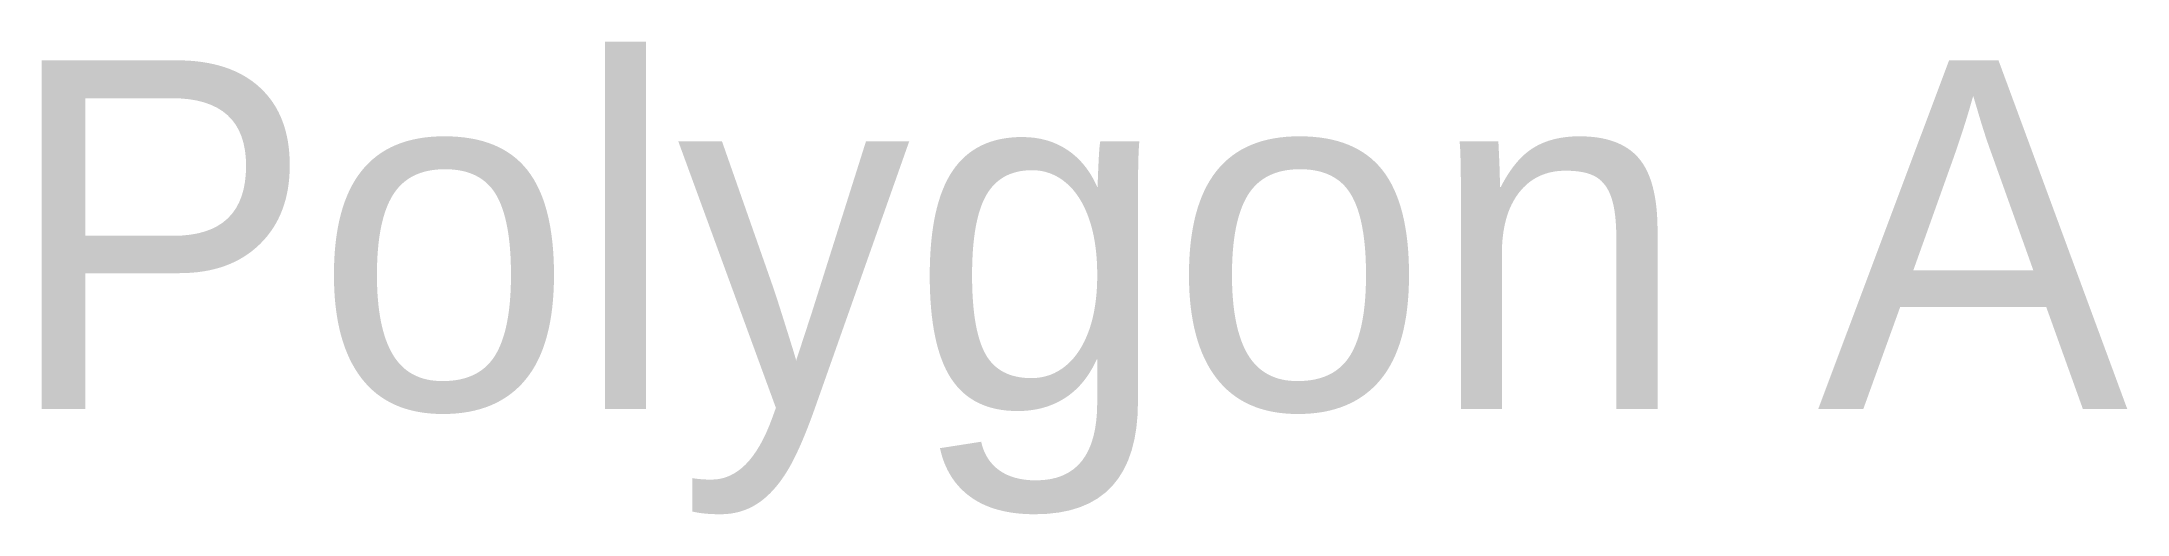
# Model space of a CAD drawing. Header units: metres. Extents: x 500050.11 to 500056.09, y 5800049.7 to 5800051.05.
import ezdxf

# ---------------------------------------------------------------- set-up
doc = ezdxf.new("R2010")
doc.units = ezdxf.units.M

msp = doc.modelspace()

# ---------------------------------------------------------------- texts
at = {"layer": 'PolygonLabels'}
msp.add_text('Polygon A', height=1, dxfattribs=at).set_placement((500050, 5800050))

doc.saveas('drawing.dxf')
